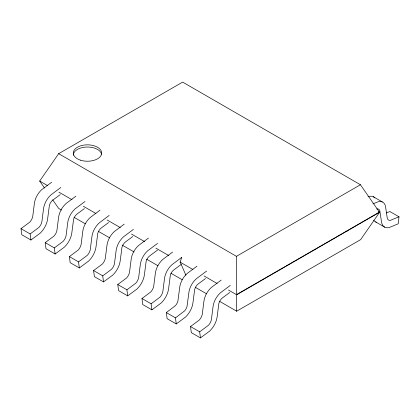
<?xml version="1.0" encoding="UTF-8"?>
<svg xmlns="http://www.w3.org/2000/svg" width="420" height="420" viewBox="0 0 420 420"><rect width="100%" height="100%" fill="white"/><g stroke="black" fill="none" stroke-linecap="round" stroke-linejoin="round"><path stroke-width="0.63" d="M386.416 212.951L389.855 211.523L399 216.799L398.202 223.797L389.02 227.609A15.341 8.857 -60 0 1 381.518 221.97L380.006 212.047A6.274 3.623 -60 0 0 376.703 209.003M181.624 257.387L180.233 262.19L185.871 275.21M44.525 188.024L39.69 181.052L58.648 153.683L182.642 82.1L360.439 184.748L379.397 212.111L236.444 294.646L236.444 256.331L58.648 153.683M378.494 211.591L379.628 212.247L360.67 239.61L236.675 311.199L219.665 301.376M51.671 182.228L41.832 189.572A14.374 8.3 -60 0 0 34.34 203.847L32.739 216.442A7.25 4.184 -60 0 1 29.736 222.164L21 228.659L21.798 234.738L30.938 240.014L40.126 233.221A15.341 8.857 -60 0 0 47.628 218.915L49.14 207.254A6.274 3.623 -60 0 1 52.957 199.983L60.223 194.607M60.811 187.509L50.977 194.859A14.374 8.3 -60 0 0 43.486 209.129L41.885 221.718A7.25 4.184 -60 0 1 38.882 227.446L30.146 233.94L30.938 240.014M75.862 196.198L66.029 203.542A14.374 8.3 -60 0 0 58.532 217.817L56.936 230.407A7.25 4.184 -60 0 1 53.928 236.135L45.192 242.629L45.99 248.703L55.136 253.984L64.318 247.191A15.341 8.857 -60 0 0 71.82 232.885L73.332 221.219A6.274 3.623 -60 0 1 77.154 213.953L84.415 208.577M85.003 201.479L75.17 208.824A14.374 8.3 -60 0 0 67.678 223.099L66.076 235.688A7.25 4.184 -60 0 1 63.074 241.411L54.338 247.905L55.136 253.984M100.055 210.163L90.221 217.508A14.374 8.3 -60 0 0 82.73 231.782L81.128 244.377A7.25 4.184 -60 0 1 78.125 250.1L69.389 256.594L70.182 262.673L79.328 267.95L88.515 261.156A15.341 8.857 -60 0 0 96.017 246.855L97.524 235.19A6.274 3.623 -60 0 1 101.346 227.918L108.607 222.547M109.2 215.444L99.361 222.794A14.374 8.3 -60 0 0 91.87 237.064L90.274 249.653A7.25 4.184 -60 0 1 87.266 255.381L78.53 261.875L79.328 267.95M124.246 224.133L114.413 231.478A14.374 8.3 -60 0 0 106.922 245.753L105.32 258.342A7.25 4.184 -60 0 1 102.317 264.07L93.581 270.564L94.374 276.638L103.52 281.92L112.707 275.126A15.341 8.857 -60 0 0 120.209 260.82L121.721 249.16A6.274 3.623 -60 0 1 125.538 241.889L132.804 236.513M133.392 229.415L123.559 236.759A14.374 8.3 -60 0 0 116.067 251.034L114.466 263.623A7.25 4.184 -60 0 1 111.463 269.346L102.727 275.846L103.52 281.92M148.444 238.098L138.611 245.448A14.374 8.3 -60 0 0 131.114 259.718L129.512 272.312A7.25 4.184 -60 0 1 126.509 278.035L117.773 284.534L118.571 290.608L127.712 295.885L136.899 289.091A15.341 8.857 -60 0 0 144.401 274.79L145.913 263.125A6.274 3.623 -60 0 1 149.735 255.853L157.516 250.1M157.584 243.385L147.751 250.73A14.374 8.3 -60 0 0 140.259 264.999L138.658 277.589A7.25 4.184 -60 0 1 135.655 283.316L126.919 289.81L127.712 295.885M172.636 252.068L162.803 259.413A14.374 8.3 -60 0 0 155.311 273.688L153.709 286.277A7.25 4.184 -60 0 1 150.701 292.005L141.965 298.499L142.763 304.574L151.909 309.855L161.091 303.062A15.341 8.857 -60 0 0 168.599 288.755L170.105 277.095A6.274 3.623 -60 0 1 173.927 269.824L181.188 264.448M181.781 257.35L171.943 264.7A14.374 8.3 -60 0 0 164.451 278.969L162.85 291.559A7.25 4.184 -60 0 1 159.847 297.281L151.111 303.781L151.909 309.855M196.991 266.149L187.152 273.494A14.374 8.3 -60 0 0 179.66 287.763L177.922 300.962A7.25 4.184 -60 0 1 175.487 305.603L166.32 312.58L167.118 318.654L176.258 323.935L185.446 317.137A15.341 8.857 -60 0 0 192.948 302.836L194.46 291.17A6.274 3.623 -60 0 1 198.277 283.899L205.543 278.528M206.651 271.047L196.297 278.775A14.374 8.3 -60 0 0 188.806 293.044L187.063 306.243A7.25 4.184 -60 0 1 184.632 310.879L175.466 317.856L176.258 323.935M221.183 280.114L211.349 287.459A14.374 8.3 -60 0 0 203.858 301.733L202.256 314.328A7.25 4.184 -60 0 1 199.248 320.05L190.512 326.545L191.31 332.624L200.456 337.901L209.638 331.107A15.341 8.857 -60 0 0 217.145 316.801L218.652 305.141A6.274 3.623 -60 0 1 222.474 297.869L229.735 292.498M230.323 285.395L220.49 292.745A14.374 8.3 -60 0 0 212.998 307.015L211.397 319.604A7.25 4.184 -60 0 1 208.394 325.332L199.658 331.826L200.456 337.901M236.444 256.331L360.439 184.748M228.496 290.057L236.675 294.777L379.628 212.247M372.939 203.863L378.168 201.768A14.374 8.3 -60 0 1 385.66 207.391L387.261 218.138A7.25 4.184 -60 0 0 390.264 220.395L399 216.799M368.004 196.838L369.022 196.487A14.374 8.3 -60 0 1 374.834 197.888M373.244 196.697L382.389 201.978M375.585 221.897L384.731 227.173M345.928 231.1L347.062 231.756M39.69 181.052L47.639 185.64M58.958 192.176L72.046 199.731M83.328 206.241L95.891 213.497M107.126 219.986L120.304 227.593M131.497 234.055L144.532 241.579M155.867 248.126L168.898 255.649M179.907 262.007L192.964 269.54M204.078 275.961L217.14 283.5M61.483 210.053L58.648 208.415L52.7 199.831M73.957 217.256L85.297 223.802M98.338 231.331L109.678 237.878M122.152 245.075L134.054 251.953M146.528 259.151L157.868 265.697M170.909 273.226L182.249 279.772M195.29 287.301L206.624 293.848M21 228.659L30.146 233.94M45.192 242.629L54.338 247.905M69.389 256.594L78.53 261.875M93.581 270.564L102.727 275.846M117.773 284.534L126.919 289.81M141.965 298.499L151.111 303.781M166.32 312.58L175.466 317.856M190.512 326.545L199.658 331.826M236.675 294.777L236.675 311.199M73.264 155.222A14.212 8.206 0 0 1 86.546 147.037A14.212 8.206 0 0 1 101.567 154.151M376.341 222.217A15.341 8.857 -60 0 1 373.721 220.248M80.372 160.141A14.212 8.206 0 0 0 101.687 153.032A14.212 8.206 0 0 0 80.372 145.929A14.212 8.206 0 0 0 80.372 160.141"/></g></svg>
